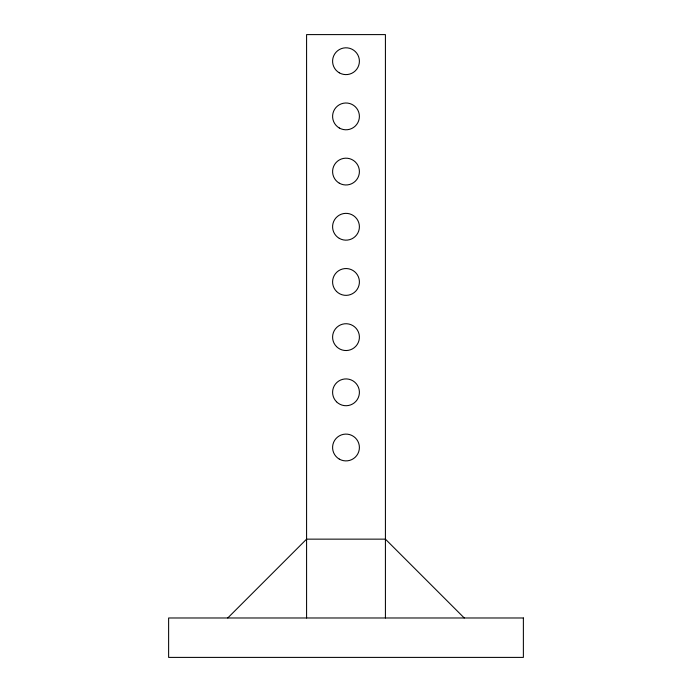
<?xml version="1.0" encoding="UTF-8"?>
<svg xmlns="http://www.w3.org/2000/svg" width="692" height="692" viewBox="0 0 692 692"><rect width="100%" height="100%" fill="white"/><g stroke="black" fill="none" stroke-linecap="round" stroke-linejoin="round"><path stroke-width="1.04" d="M227.746 617.982L306.582 539.146L385.418 539.146L464.254 617.982M385.418 617.982L385.418 34.6L306.582 34.6L306.582 617.982M523.377 617.982L168.623 617.982L168.623 657.4L523.377 657.4L523.377 617.982M336.52 346.606A13.399 13.399 0 0 0 358.949 340.602A13.399 13.399 0 0 0 342.531 324.185A13.399 13.399 0 0 0 336.52 346.606M336.52 401.793A13.399 13.399 0 0 0 358.949 395.781A13.399 13.399 0 0 0 342.531 379.372A13.399 13.399 0 0 0 336.52 401.793M339.296 459.107A13.399 13.399 0 0 0 359.399 447.499A13.399 13.399 0 0 0 339.296 435.891A13.399 13.399 0 0 0 339.296 459.107M339.296 72.816A13.399 13.399 0 0 0 359.399 61.207A13.399 13.399 0 0 0 339.296 49.599A13.399 13.399 0 0 0 339.296 72.816M339.296 127.994A13.399 13.399 0 0 0 359.399 116.394A13.399 13.399 0 0 0 339.296 104.786A13.399 13.399 0 0 0 339.296 127.994M339.296 183.181A13.399 13.399 0 0 0 359.399 171.573A13.399 13.399 0 0 0 339.296 159.973A13.399 13.399 0 0 0 339.296 183.181M339.296 238.368A13.399 13.399 0 0 0 359.399 226.76A13.399 13.399 0 0 0 339.296 215.151A13.399 13.399 0 0 0 339.296 238.368M336.52 291.427A13.399 13.399 0 0 0 358.949 285.415A13.399 13.399 0 0 0 342.531 268.998A13.399 13.399 0 0 0 336.52 291.427"/></g></svg>
